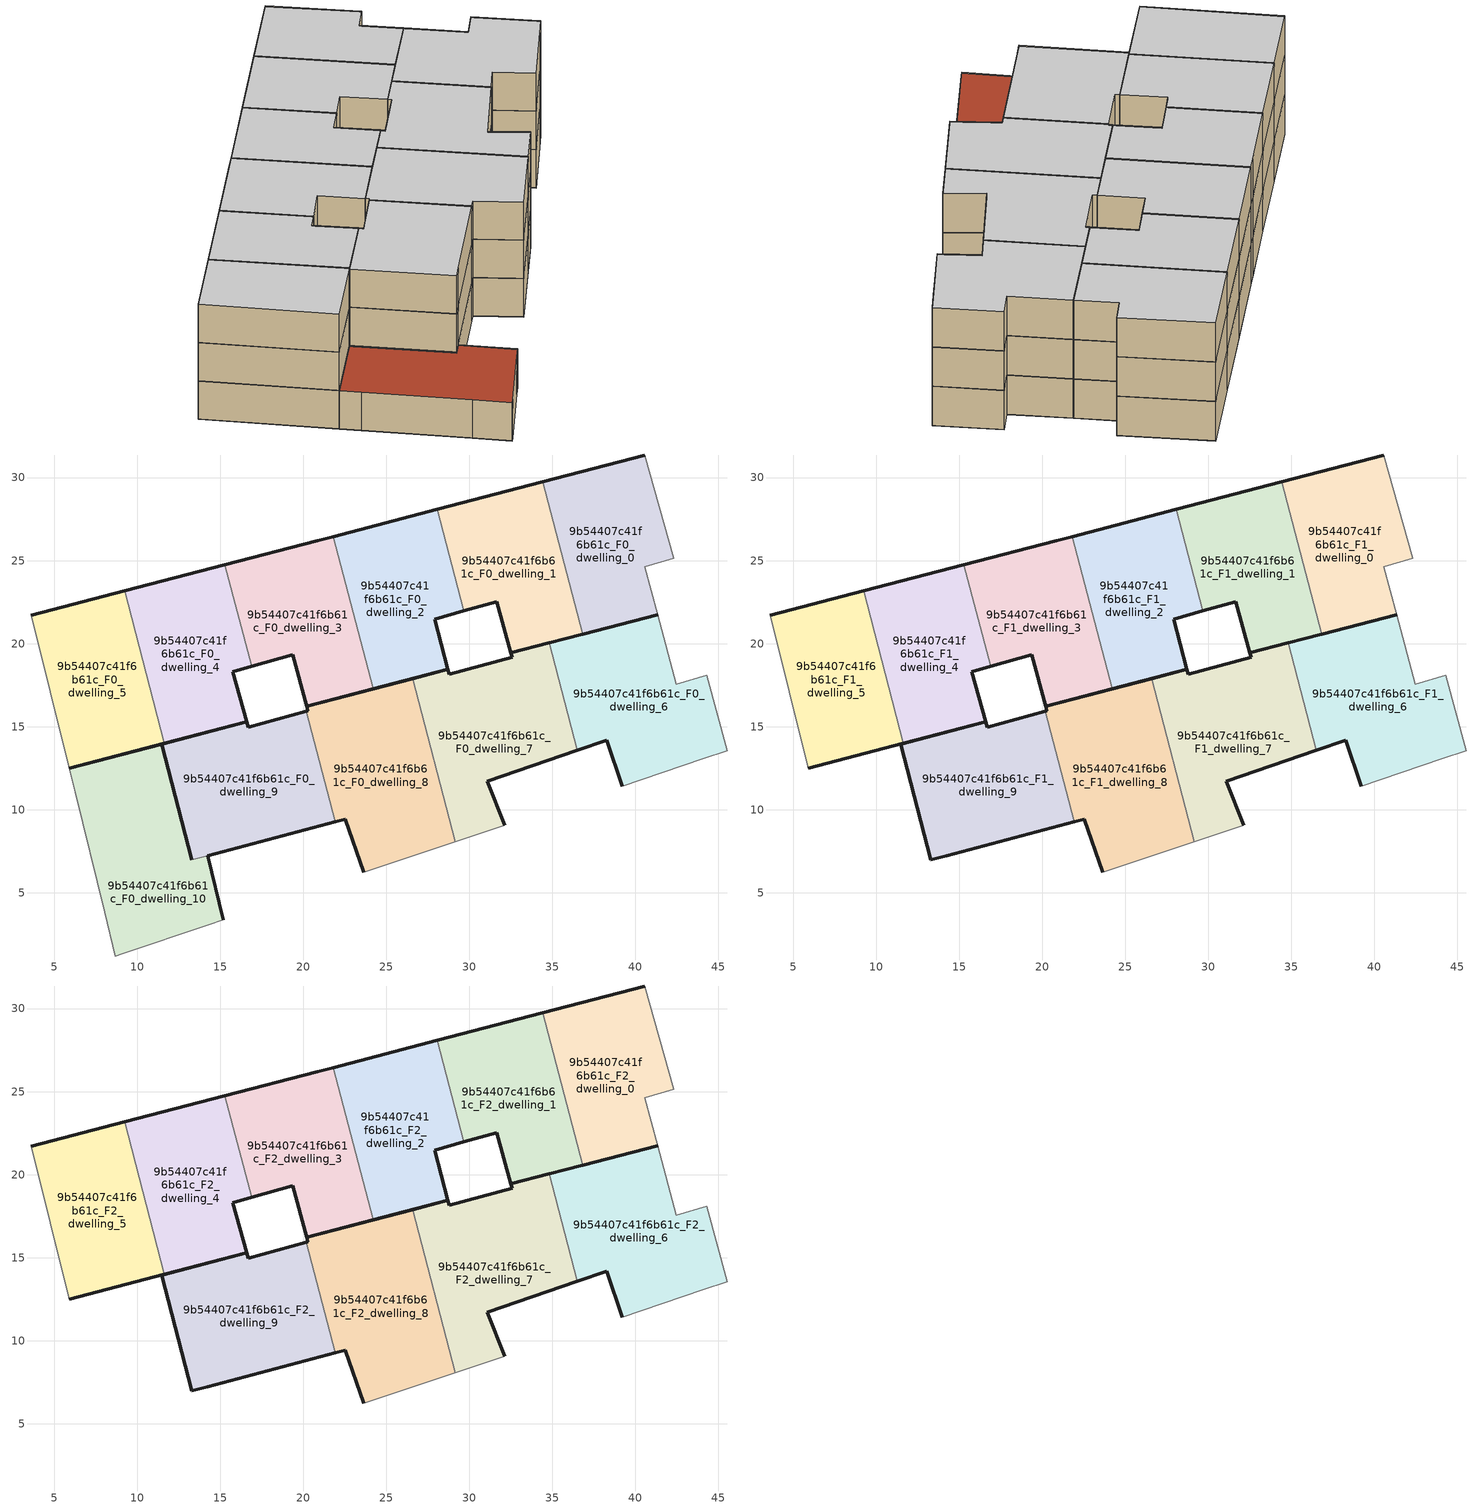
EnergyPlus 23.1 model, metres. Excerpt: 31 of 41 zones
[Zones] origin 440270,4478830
9b54407c41f6b61c_F0_dwelling_0
 floor ground (EU_floor_Construction): 41.35,21.75 40.58,24.62 42.32,25.13 40.58,31.36 34.42,29.75 36.82,20.57 z0
 wall outside (EU_wall_Construction): 34.42,29.75 40.58,31.36 / 41.35,21.75 36.82,20.57 z0:3
 wall adiabatic (EU_wall_Construction): 40.58,31.36 42.32,25.13 40.58,24.62 41.35,21.75 z0:3
 wall to 9b54407c41f6b61c_F0_dwelling_1 (EU_wall_Construction): 36.82,20.57 34.42,29.75 z0:3
9b54407c41f6b61c_F0_dwelling_1
 floor ground (EU_floor_Construction): 36.82,20.57 34.42,29.75 28.07,28.09 29.66,21.97 31.67,22.53 32.51,19.44 z0
 wall outside (EU_wall_Construction): 28.07,28.09 34.42,29.75 / 36.82,20.57 32.51,19.44 31.67,22.53 29.66,21.97 z0:3
 wall to 9b54407c41f6b61c_F0_dwelling_2 (EU_wall_Construction): 29.66,21.97 28.07,28.09 z0:3
9b54407c41f6b61c_F0_dwelling_10
 floor ground (EU_floor_Construction): 14.32,3.07 15.17,3.36 14.26,7.24 13.29,6.98 11.48,13.95 5.9,12.49 6.26,11.05 8.04,3.82 8.69,1.19 9.09,1.32 z0
 wall outside (EU_wall_Construction): 5.9,12.49 11.48,13.95 13.29,6.98 / 14.26,7.24 15.17,3.36 z0:3
 wall adiabatic (EU_wall_Construction): 15.17,3.36 14.32,3.07 9.09,1.32 8.69,1.19 8.04,3.82 6.26,11.05 5.9,12.49 z0:3
 wall to 9b54407c41f6b61c_F0_dwelling_9 (EU_wall_Construction): 13.29,6.98 14.26,7.24 z0:3
 roof outside (EU_roof_Construction): 11.48,13.95 13.29,6.98 14.26,7.24 15.17,3.36 14.32,3.07 9.09,1.32 8.69,1.19 8.04,3.82 6.26,11.05 5.9,12.49 z3
9b54407c41f6b61c_F0_dwelling_2
 floor ground (EU_floor_Construction): 28.71,18.45 27.92,21.48 29.66,21.97 28.07,28.09 21.8,26.45 24.2,17.27 z0
 wall outside (EU_wall_Construction): 21.8,26.45 28.07,28.09 / 29.66,21.97 27.92,21.48 28.71,18.45 24.2,17.27 z0:3
 wall to 9b54407c41f6b61c_F0_dwelling_3 (EU_wall_Construction): 24.2,17.27 21.8,26.45 z0:3
9b54407c41f6b61c_F0_dwelling_3
 floor ground (EU_floor_Construction): 24.2,17.27 21.8,26.45 20.84,26.2 15.28,24.75 16.88,18.63 19.35,19.32 20.21,16.23 z0
 wall outside (EU_wall_Construction): 15.28,24.75 20.84,26.2 21.8,26.45 / 24.2,17.27 20.21,16.23 19.35,19.32 16.88,18.63 z0:3
 wall to 9b54407c41f6b61c_F0_dwelling_4 (EU_wall_Construction): 16.88,18.63 15.28,24.75 z0:3
9b54407c41f6b61c_F0_dwelling_4
 floor ground (EU_floor_Construction): 16.59,15.28 15.75,18.32 16.88,18.63 15.28,24.75 9.24,23.17 11.64,13.99 z0
 wall outside (EU_wall_Construction): 9.24,23.17 15.28,24.75 / 16.88,18.63 15.75,18.32 16.59,15.28 11.64,13.99 z0:3
 wall to 9b54407c41f6b61c_F0_dwelling_5 (EU_wall_Construction): 11.64,13.99 9.24,23.17 z0:3
9b54407c41f6b61c_F0_dwelling_5
 floor ground (EU_floor_Construction): 11.64,13.99 9.24,23.17 3.62,21.71 5.9,12.49 z0
 wall outside (EU_wall_Construction): 11.64,13.99 5.9,12.49 / 3.62,21.71 9.24,23.17 z0:3
 wall adiabatic (EU_wall_Construction): 5.9,12.49 3.62,21.71 z0:3
9b54407c41f6b61c_F0_dwelling_6
 floor ground (EU_floor_Construction): 45.53,13.55 44.3,18.09 42.47,17.55 41.35,21.75 34.81,20.04 36.5,13.58 38.27,14.18 39.21,11.41 44.07,13.06 z0
 wall outside (EU_wall_Construction): 39.21,11.41 38.27,14.18 36.5,13.58 / 34.81,20.04 41.35,21.75 z0:3
 wall adiabatic (EU_wall_Construction): 41.35,21.75 42.47,17.55 44.3,18.09 45.53,13.55 44.07,13.06 39.21,11.41 z0:3
 wall to 9b54407c41f6b61c_F0_dwelling_7 (EU_wall_Construction): 36.5,13.58 34.81,20.04 z0:3
9b54407c41f6b61c_F0_dwelling_7
 floor ground (EU_floor_Construction): 32.15,9.06 31.08,11.71 36.5,13.58 34.81,20.04 32.51,19.44 32.58,19.17 28.79,18.14 28.71,18.45 26.58,17.89 29.15,8.06 z0
 wall outside (EU_wall_Construction): 26.58,17.89 28.71,18.45 28.79,18.14 32.58,19.17 32.51,19.44 34.81,20.04 / 36.5,13.58 31.08,11.71 32.15,9.06 z0:3
 wall to 9b54407c41f6b61c_F0_dwelling_8 (EU_wall_Construction): 29.15,8.06 26.58,17.89 z0:3
 wall adiabatic (EU_wall_Construction): 32.15,9.06 29.15,8.06 z0:3
9b54407c41f6b61c_F0_dwelling_8
 floor ground (EU_floor_Construction): 29.15,8.06 26.58,17.89 20.21,16.23 20.28,15.96 20.19,15.93 21.93,9.27 22.52,9.42 23.64,6.22 z0
 wall outside (EU_wall_Construction): 20.19,15.93 20.28,15.96 20.21,16.23 26.58,17.89 / 23.64,6.22 22.52,9.42 21.93,9.27 z0:3
 wall to 9b54407c41f6b61c_F0_dwelling_9 (EU_wall_Construction): 21.93,9.27 20.19,15.93 z0:3
 wall adiabatic (EU_wall_Construction): 29.15,8.06 23.64,6.22 z0:3
9b54407c41f6b61c_F0_dwelling_9
 floor ground (EU_floor_Construction): 21.93,9.27 20.19,15.93 16.68,14.97 16.59,15.28 11.48,13.95 13.29,6.99 13.29,6.98 14.26,7.24 z0
 wall outside (EU_wall_Construction): 21.93,9.27 14.26,7.24 / 13.29,6.98 13.29,6.99 11.48,13.95 16.59,15.28 16.68,14.97 20.19,15.93 z0:3
9b54407c41f6b61c_F1_dwelling_0
 floor to 9b54407c41f6b61c_F0_dwelling_0 (EU_floor_Construction): 41.35,21.75 40.58,24.62 42.32,25.13 40.58,31.36 34.42,29.75 36.82,20.57 z3
 wall outside (EU_wall_Construction): 34.42,29.75 40.58,31.36 / 41.35,21.75 36.82,20.57 z3:6
 wall adiabatic (EU_wall_Construction): 40.58,31.36 42.32,25.13 40.58,24.62 41.35,21.75 z3:6
 wall to 9b54407c41f6b61c_F1_dwelling_1 (EU_wall_Construction): 36.82,20.57 34.42,29.75 z3:6
9b54407c41f6b61c_F1_dwelling_1
 floor to 9b54407c41f6b61c_F0_dwelling_1 (EU_floor_Construction): 36.82,20.57 34.42,29.75 28.07,28.09 29.66,21.97 31.67,22.53 32.51,19.44 z3
 wall outside (EU_wall_Construction): 28.07,28.09 34.42,29.75 / 36.82,20.57 32.51,19.44 31.67,22.53 29.66,21.97 z3:6
 wall to 9b54407c41f6b61c_F1_dwelling_2 (EU_wall_Construction): 29.66,21.97 28.07,28.09 z3:6
9b54407c41f6b61c_F1_dwelling_2
 floor to 9b54407c41f6b61c_F0_dwelling_2 (EU_floor_Construction): 28.71,18.45 27.92,21.48 29.66,21.97 28.07,28.09 21.8,26.45 24.2,17.27 z3
 wall outside (EU_wall_Construction): 21.8,26.45 28.07,28.09 / 29.66,21.97 27.92,21.48 28.71,18.45 24.2,17.27 z3:6
 wall to 9b54407c41f6b61c_F1_dwelling_3 (EU_wall_Construction): 24.2,17.27 21.8,26.45 z3:6
9b54407c41f6b61c_F1_dwelling_3
 floor to 9b54407c41f6b61c_F0_dwelling_3 (EU_floor_Construction): 24.2,17.27 21.8,26.45 20.84,26.2 15.28,24.75 16.88,18.63 19.35,19.32 20.21,16.23 z3
 wall outside (EU_wall_Construction): 15.28,24.75 20.84,26.2 21.8,26.45 / 24.2,17.27 20.21,16.23 19.35,19.32 16.88,18.63 z3:6
 wall to 9b54407c41f6b61c_F1_dwelling_4 (EU_wall_Construction): 16.88,18.63 15.28,24.75 z3:6
9b54407c41f6b61c_F1_dwelling_4
 floor to 9b54407c41f6b61c_F0_dwelling_4 (EU_floor_Construction): 16.59,15.28 15.75,18.32 16.88,18.63 15.28,24.75 9.24,23.17 11.64,13.99 z3
 wall outside (EU_wall_Construction): 9.24,23.17 15.28,24.75 / 16.88,18.63 15.75,18.32 16.59,15.28 11.64,13.99 z3:6
 wall to 9b54407c41f6b61c_F1_dwelling_5 (EU_wall_Construction): 11.64,13.99 9.24,23.17 z3:6
9b54407c41f6b61c_F1_dwelling_5
 floor to 9b54407c41f6b61c_F0_dwelling_5 (EU_floor_Construction): 11.64,13.99 9.24,23.17 3.62,21.71 5.9,12.49 z3
 wall outside (EU_wall_Construction): 11.64,13.99 5.9,12.49 / 3.62,21.71 9.24,23.17 z3:6
 wall adiabatic (EU_wall_Construction): 5.9,12.49 3.62,21.71 z3:6
9b54407c41f6b61c_F1_dwelling_6
 floor to 9b54407c41f6b61c_F0_dwelling_6 (EU_floor_Construction): 45.53,13.55 44.3,18.09 42.47,17.55 41.35,21.75 34.81,20.04 36.5,13.58 38.27,14.18 39.21,11.41 44.07,13.06 z3
 wall outside (EU_wall_Construction): 39.21,11.41 38.27,14.18 36.5,13.58 / 34.81,20.04 41.35,21.75 z3:6
 wall adiabatic (EU_wall_Construction): 41.35,21.75 42.47,17.55 44.3,18.09 45.53,13.55 44.07,13.06 39.21,11.41 z3:6
 wall to 9b54407c41f6b61c_F1_dwelling_7 (EU_wall_Construction): 36.5,13.58 34.81,20.04 z3:6
9b54407c41f6b61c_F1_dwelling_7
 floor to 9b54407c41f6b61c_F0_dwelling_7 (EU_floor_Construction): 32.15,9.06 31.08,11.71 36.5,13.58 34.81,20.04 32.51,19.44 32.58,19.17 28.79,18.14 28.71,18.45 26.58,17.89 29.15,8.06 z3
 wall outside (EU_wall_Construction): 26.58,17.89 28.71,18.45 28.79,18.14 32.58,19.17 32.51,19.44 34.81,20.04 / 36.5,13.58 31.08,11.71 32.15,9.06 z3:6
 wall to 9b54407c41f6b61c_F1_dwelling_8 (EU_wall_Construction): 29.15,8.06 26.58,17.89 z3:6
 wall adiabatic (EU_wall_Construction): 32.15,9.06 29.15,8.06 z3:6
9b54407c41f6b61c_F1_dwelling_8
 floor to 9b54407c41f6b61c_F0_dwelling_8 (EU_floor_Construction): 29.15,8.06 26.58,17.89 20.21,16.23 20.28,15.96 20.19,15.93 21.93,9.27 22.52,9.42 23.64,6.22 z3
 wall outside (EU_wall_Construction): 20.19,15.93 20.28,15.96 20.21,16.23 26.58,17.89 / 23.64,6.22 22.52,9.42 21.93,9.27 z3:6
 wall to 9b54407c41f6b61c_F1_dwelling_9 (EU_wall_Construction): 21.93,9.27 20.19,15.93 z3:6
 wall adiabatic (EU_wall_Construction): 29.15,8.06 23.64,6.22 z3:6
9b54407c41f6b61c_F1_dwelling_9
 floor to 9b54407c41f6b61c_F0_dwelling_9 (EU_floor_Construction): 21.93,9.27 20.19,15.93 16.68,14.97 16.59,15.28 11.48,13.95 13.29,6.99 13.29,6.98 14.26,7.24 z3
 wall outside (EU_wall_Construction): 21.93,9.27 14.26,7.24 13.29,6.98 13.29,6.99 11.48,13.95 16.59,15.28 16.68,14.97 20.19,15.93 z3:6
9b54407c41f6b61c_F2_dwelling_0
 floor to 9b54407c41f6b61c_F1_dwelling_0 (EU_floor_Construction): 41.35,21.75 40.58,24.62 42.32,25.13 40.58,31.36 34.42,29.75 36.82,20.57 z6
 wall outside (EU_wall_Construction): 34.42,29.75 40.58,31.36 / 41.35,21.75 36.82,20.57 z6:9
 wall adiabatic (EU_wall_Construction): 40.58,31.36 42.32,25.13 40.58,24.62 41.35,21.75 z6:9
 wall to 9b54407c41f6b61c_F2_dwelling_1 (EU_wall_Construction): 36.82,20.57 34.42,29.75 z6:9
 ceiling to 9b54407c41f6b61c_F3_dwelling_0 (EU_floor_Construction): 40.58,31.36 42.32,25.13 40.58,24.62 41.35,21.75 36.82,20.57 34.42,29.75 z9
9b54407c41f6b61c_F2_dwelling_1
 floor to 9b54407c41f6b61c_F1_dwelling_1 (EU_floor_Construction): 36.82,20.57 34.42,29.75 28.07,28.09 29.66,21.97 31.67,22.53 32.51,19.44 z6
 wall outside (EU_wall_Construction): 28.07,28.09 34.42,29.75 / 36.82,20.57 32.51,19.44 31.67,22.53 29.66,21.97 z6:9
 wall to 9b54407c41f6b61c_F2_dwelling_2 (EU_wall_Construction): 29.66,21.97 28.07,28.09 z6:9
 ceiling to 9b54407c41f6b61c_F3_dwelling_1 (EU_floor_Construction): 34.42,29.75 36.82,20.57 32.51,19.44 31.67,22.53 29.66,21.97 28.07,28.09 z9
9b54407c41f6b61c_F2_dwelling_2
 floor to 9b54407c41f6b61c_F1_dwelling_2 (EU_floor_Construction): 28.71,18.45 27.92,21.48 29.66,21.97 28.07,28.09 21.8,26.45 24.2,17.27 z6
 wall outside (EU_wall_Construction): 21.8,26.45 28.07,28.09 / 29.66,21.97 27.92,21.48 28.71,18.45 24.2,17.27 z6:9
 wall to 9b54407c41f6b61c_F2_dwelling_3 (EU_wall_Construction): 24.2,17.27 21.8,26.45 z6:9
 ceiling to 9b54407c41f6b61c_F3_dwelling_2 (EU_floor_Construction): 28.07,28.09 29.66,21.97 27.92,21.48 28.71,18.45 24.2,17.27 21.8,26.45 z9
9b54407c41f6b61c_F2_dwelling_3
 floor to 9b54407c41f6b61c_F1_dwelling_3 (EU_floor_Construction): 24.2,17.27 21.8,26.45 20.84,26.2 15.28,24.75 16.88,18.63 19.35,19.32 20.21,16.23 z6
 wall outside (EU_wall_Construction): 15.28,24.75 20.84,26.2 21.8,26.45 / 24.2,17.27 20.21,16.23 19.35,19.32 16.88,18.63 z6:9
 wall to 9b54407c41f6b61c_F2_dwelling_4 (EU_wall_Construction): 16.88,18.63 15.28,24.75 z6:9
 ceiling to 9b54407c41f6b61c_F3_dwelling_3 (EU_floor_Construction): 21.8,26.45 24.2,17.27 20.21,16.23 19.35,19.32 16.88,18.63 15.28,24.75 20.84,26.2 z9
9b54407c41f6b61c_F2_dwelling_4
 floor to 9b54407c41f6b61c_F1_dwelling_4 (EU_floor_Construction): 16.59,15.28 15.75,18.32 16.88,18.63 15.28,24.75 9.24,23.17 11.64,13.99 z6
 wall outside (EU_wall_Construction): 9.24,23.17 15.28,24.75 / 16.88,18.63 15.75,18.32 16.59,15.28 11.64,13.99 z6:9
 wall to 9b54407c41f6b61c_F2_dwelling_5 (EU_wall_Construction): 11.64,13.99 9.24,23.17 z6:9
 ceiling to 9b54407c41f6b61c_F3_dwelling_4 (EU_floor_Construction): 15.28,24.75 16.88,18.63 15.75,18.32 16.59,15.28 11.64,13.99 9.24,23.17 z9
9b54407c41f6b61c_F2_dwelling_5
 floor to 9b54407c41f6b61c_F1_dwelling_5 (EU_floor_Construction): 11.64,13.99 9.24,23.17 3.62,21.71 5.9,12.49 z6
 wall outside (EU_wall_Construction): 11.64,13.99 5.9,12.49 / 3.62,21.71 9.24,23.17 z6:9
 wall adiabatic (EU_wall_Construction): 5.9,12.49 3.62,21.71 z6:9
 ceiling to 9b54407c41f6b61c_F3_dwelling_5 (EU_floor_Construction): 9.24,23.17 11.64,13.99 5.9,12.49 3.62,21.71 z9
9b54407c41f6b61c_F2_dwelling_6
 floor to 9b54407c41f6b61c_F1_dwelling_6 (EU_floor_Construction): 45.53,13.55 44.3,18.09 42.47,17.55 41.35,21.75 34.81,20.04 36.5,13.58 38.27,14.18 39.21,11.41 44.07,13.06 z6
 wall outside (EU_wall_Construction): 39.21,11.41 38.27,14.18 36.5,13.58 / 34.81,20.04 41.35,21.75 z6:9
 wall adiabatic (EU_wall_Construction): 41.35,21.75 42.47,17.55 44.3,18.09 45.53,13.55 44.07,13.06 39.21,11.41 z6:9
 wall to 9b54407c41f6b61c_F2_dwelling_7 (EU_wall_Construction): 36.5,13.58 34.81,20.04 z6:9
 ceiling to 9b54407c41f6b61c_F3_dwelling_6 (EU_floor_Construction): 44.3,18.09 45.53,13.55 44.07,13.06 39.21,11.41 38.27,14.18 36.5,13.58 34.81,20.04 41.35,21.75 42.47,17.55 z9
9b54407c41f6b61c_F2_dwelling_7
 floor to 9b54407c41f6b61c_F1_dwelling_7 (EU_floor_Construction): 32.15,9.06 31.08,11.71 36.5,13.58 34.81,20.04 32.51,19.44 32.58,19.17 28.79,18.14 28.71,18.45 26.58,17.89 29.15,8.06 z6
 wall outside (EU_wall_Construction): 26.58,17.89 28.71,18.45 28.79,18.14 32.58,19.17 32.51,19.44 34.81,20.04 / 36.5,13.58 31.08,11.71 32.15,9.06 z6:9
 wall to 9b54407c41f6b61c_F2_dwelling_8 (EU_wall_Construction): 29.15,8.06 26.58,17.89 z6:9
 wall adiabatic (EU_wall_Construction): 32.15,9.06 29.15,8.06 z6:9
 ceiling to 9b54407c41f6b61c_F3_dwelling_7 (EU_floor_Construction): 34.81,20.04 36.5,13.58 31.08,11.71 32.15,9.06 29.15,8.06 26.58,17.89 28.71,18.45 28.79,18.14 32.58,19.17 32.51,19.44 z9
9b54407c41f6b61c_F2_dwelling_8
 floor to 9b54407c41f6b61c_F1_dwelling_8 (EU_floor_Construction): 29.15,8.06 26.58,17.89 20.21,16.23 20.28,15.96 20.19,15.93 21.93,9.27 22.52,9.42 23.64,6.22 z6
 wall outside (EU_wall_Construction): 20.19,15.93 20.28,15.96 20.21,16.23 26.58,17.89 / 23.64,6.22 22.52,9.42 21.93,9.27 z6:9
 wall to 9b54407c41f6b61c_F2_dwelling_9 (EU_wall_Construction): 21.93,9.27 20.19,15.93 z6:9
 wall adiabatic (EU_wall_Construction): 29.15,8.06 23.64,6.22 z6:9
 ceiling to 9b54407c41f6b61c_F3_dwelling_8 (EU_floor_Construction): 26.58,17.89 29.15,8.06 23.64,6.22 22.52,9.42 21.93,9.27 20.19,15.93 20.28,15.96 20.21,16.23 z9
9b54407c41f6b61c_F2_dwelling_9
 floor to 9b54407c41f6b61c_F1_dwelling_9 (EU_floor_Construction): 21.93,9.27 20.19,15.93 16.68,14.97 16.59,15.28 11.48,13.95 13.29,6.99 13.29,6.98 14.26,7.24 z6
 wall outside (EU_wall_Construction): 21.93,9.27 14.26,7.24 13.29,6.98 13.29,6.99 11.48,13.95 16.59,15.28 16.68,14.97 20.19,15.93 z6:9
 ceiling to 9b54407c41f6b61c_F3_dwelling_9 (EU_floor_Construction): 20.19,15.93 21.93,9.27 14.26,7.24 13.29,6.98 13.29,6.99 11.48,13.95 16.59,15.28 16.68,14.97 z9
[Building]
EU S2 Campaign: North Axis=0; Terrain=City; Solar Distribution=FullExterior
[Site:Location]
Madrid: Latitude=40.5; Longitude=-3.5; Time Zone=1; Elevation=609
[SizingPeriod:WeatherFileDays]
AnnualSizingPeriod: Begin Month=1; Begin Day of Month=1; End Month=12; End Day of Month=31; Day of Week for Start Day=Monday; Use Weather File Daylight Saving Period=No; Use Weather File Rain and Snow Indicators=No
[MATERIAL]
EU_InternalMass_Material: Roughness=MediumRough; Thickness=0.1; Conductivity=1; Density=1800; Specific Heat=900; Thermal Absorptance=0.9; Solar Absorptance=0.7; Visible Absorptance=0.7
[MATERIAL:NOMASS] Roughness=MediumRough; Thermal Absorptance=0.9; Solar Absorptance=0.7; Visible Absorptance=0.7
Name | Thermal Resistance
EU_wall_NoMass | 0.609216
EU_roof_NoMass | 0.513268
EU_floor_NoMass | 0.568163
[CONSTRUCTION]
EU_wall_Construction: EU_wall_NoMass
EU_roof_Construction: EU_roof_NoMass
EU_floor_Construction: EU_floor_NoMass
EU_InternalMass_Construction: EU_InternalMass_Material
[ZONE] Type=1; Multiplier=1; Ceiling Height=autocalculate; Floor Area=autocalculate; Part of Total Floor Area=Yes
Name | Volume
9b54407c41f6b61c_F0_dwelling_0; 9b54407c41f6b61c_F1_dwelling_0; 9b54407c41f6b61c_F2_dwelling_0 | 167.105
9b54407c41f6b61c_F0_dwelling_1; 9b54407c41f6b61c_F1_dwelling_1; 9b54407c41f6b61c_F2_dwelling_1 | 167.094
9b54407c41f6b61c_F0_dwelling_10 | 211.949
9b54407c41f6b61c_F0_dwelling_2; 9b54407c41f6b61c_F1_dwelling_2; 9b54407c41f6b61c_F2_dwelling_2 | 167.113
9b54407c41f6b61c_F0_dwelling_3; 9b54407c41f6b61c_F1_dwelling_3; 9b54407c41f6b61c_F2_dwelling_3; 9b54407c41f6b61c_F0_dwelling_4; 9b54407c41f6b61c_F1_dwelling_4; 9b54407c41f6b61c_F2_dwelling_4 | 167.106
9b54407c41f6b61c_F0_dwelling_5; 9b54407c41f6b61c_F1_dwelling_5; 9b54407c41f6b61c_F2_dwelling_5 | 167.11
9b54407c41f6b61c_F0_dwelling_6; 9b54407c41f6b61c_F1_dwelling_6; 9b54407c41f6b61c_F2_dwelling_6; 9b54407c41f6b61c_F0_dwelling_8; 9b54407c41f6b61c_F1_dwelling_8; 9b54407c41f6b61c_F2_dwelling_8 | 200.526
9b54407c41f6b61c_F0_dwelling_7; 9b54407c41f6b61c_F1_dwelling_7; 9b54407c41f6b61c_F2_dwelling_7 | 200.503
9b54407c41f6b61c_F0_dwelling_9; 9b54407c41f6b61c_F1_dwelling_9; 9b54407c41f6b61c_F2_dwelling_9 | 189.098
[INTERNALMASS] Construction=EU_InternalMass_Construction
Name | Zone or ZoneList | Surface Area
9b54407c41f6b61c_F0_dwelling_0_EU_InternalMass | 9b54407c41f6b61c_F0_dwelling_0 | 55.7017
9b54407c41f6b61c_F0_dwelling_1_EU_InternalMass | 9b54407c41f6b61c_F0_dwelling_1 | 55.698
9b54407c41f6b61c_F0_dwelling_2_EU_InternalMass | 9b54407c41f6b61c_F0_dwelling_2 | 55.7043
9b54407c41f6b61c_F0_dwelling_3_EU_InternalMass | 9b54407c41f6b61c_F0_dwelling_3 | 55.7018
9b54407c41f6b61c_F0_dwelling_4_EU_InternalMass | 9b54407c41f6b61c_F0_dwelling_4 | 55.7021
9b54407c41f6b61c_F0_dwelling_5_EU_InternalMass | 9b54407c41f6b61c_F0_dwelling_5 | 55.7036
9b54407c41f6b61c_F0_dwelling_6_EU_InternalMass | 9b54407c41f6b61c_F0_dwelling_6 | 66.8421
9b54407c41f6b61c_F0_dwelling_7_EU_InternalMass | 9b54407c41f6b61c_F0_dwelling_7 | 66.8344
9b54407c41f6b61c_F0_dwelling_8_EU_InternalMass | 9b54407c41f6b61c_F0_dwelling_8 | 66.8422
9b54407c41f6b61c_F0_dwelling_9_EU_InternalMass | 9b54407c41f6b61c_F0_dwelling_9 | 63.0363
9b54407c41f6b61c_F0_dwelling_10_EU_InternalMass | 9b54407c41f6b61c_F0_dwelling_10 | 70.6497
9b54407c41f6b61c_F1_dwelling_0_EU_InternalMass | 9b54407c41f6b61c_F1_dwelling_0 | 66.8436
9b54407c41f6b61c_F1_dwelling_1_EU_InternalMass | 9b54407c41f6b61c_F1_dwelling_1 | 63.2777
9b54407c41f6b61c_F1_dwelling_2_EU_InternalMass | 9b54407c41f6b61c_F1_dwelling_2 | 72.4287
9b54407c41f6b61c_F1_dwelling_3_EU_InternalMass | 9b54407c41f6b61c_F1_dwelling_3 | 64.8158
9b54407c41f6b61c_F1_dwelling_4_EU_InternalMass | 9b54407c41f6b61c_F1_dwelling_4 | 66.8437
9b54407c41f6b61c_F1_dwelling_5_EU_InternalMass | 9b54407c41f6b61c_F1_dwelling_5 | 66.8421
9b54407c41f6b61c_F1_dwelling_6_EU_InternalMass | 9b54407c41f6b61c_F1_dwelling_6 | 66.8344
9b54407c41f6b61c_F1_dwelling_7_EU_InternalMass | 9b54407c41f6b61c_F1_dwelling_7 | 66.8422
9b54407c41f6b61c_F1_dwelling_8_EU_InternalMass | 9b54407c41f6b61c_F1_dwelling_8 | 63.0363
9b54407c41f6b61c_F1_dwelling_9_EU_InternalMass | 9b54407c41f6b61c_F1_dwelling_9 | 70.6497
9b54407c41f6b61c_F2_dwelling_0_EU_InternalMass | 9b54407c41f6b61c_F2_dwelling_0 | 66.8436
9b54407c41f6b61c_F2_dwelling_1_EU_InternalMass | 9b54407c41f6b61c_F2_dwelling_1 | 63.2777
9b54407c41f6b61c_F2_dwelling_2_EU_InternalMass | 9b54407c41f6b61c_F2_dwelling_2 | 72.4287
9b54407c41f6b61c_F2_dwelling_3_EU_InternalMass | 9b54407c41f6b61c_F2_dwelling_3 | 64.8158
9b54407c41f6b61c_F2_dwelling_4_EU_InternalMass | 9b54407c41f6b61c_F2_dwelling_4 | 66.8437
9b54407c41f6b61c_F2_dwelling_5_EU_InternalMass | 9b54407c41f6b61c_F2_dwelling_5 | 66.8421
9b54407c41f6b61c_F2_dwelling_6_EU_InternalMass | 9b54407c41f6b61c_F2_dwelling_6 | 66.8344
9b54407c41f6b61c_F2_dwelling_7_EU_InternalMass | 9b54407c41f6b61c_F2_dwelling_7 | 66.8422
9b54407c41f6b61c_F2_dwelling_8_EU_InternalMass | 9b54407c41f6b61c_F2_dwelling_8 | 63.0363
9b54407c41f6b61c_F2_dwelling_9_EU_InternalMass | 9b54407c41f6b61c_F2_dwelling_9 | 70.6497
[OTHEREQUIPMENT] Fuel Type=Electricity; Design Level Calculation Method=Watts/Area; Power per Zone Floor Area=1; Fraction Latent=0; Fraction Radiant=0; Fraction Lost=0; Carbon Dioxide Generation Rate=0; EndUse Subcategory=EU_Step8_InternalGains
Name | Zone or ZoneList or Space or SpaceList | Schedule
EU_Step8_InternalGain_9b54407c41f6b61c_F0_dwelling_0_f000 | 9b54407c41f6b61c_F0_dwelling_0 | EU_Step8_GainSchedule_9b54407c41f6b61c_F0_dwelling_0_f000
EU_Step8_InternalGain_9b54407c41f6b61c_F0_dwelling_1_f000 | 9b54407c41f6b61c_F0_dwelling_1 | EU_Step8_GainSchedule_9b54407c41f6b61c_F0_dwelling_1_f000
EU_Step8_InternalGain_9b54407c41f6b61c_F0_dwelling_2_f000 | 9b54407c41f6b61c_F0_dwelling_2 | EU_Step8_GainSchedule_9b54407c41f6b61c_F0_dwelling_2_f000
EU_Step8_InternalGain_9b54407c41f6b61c_F0_dwelling_3_f000 | 9b54407c41f6b61c_F0_dwelling_3 | EU_Step8_GainSchedule_9b54407c41f6b61c_F0_dwelling_3_f000
EU_Step8_InternalGain_9b54407c41f6b61c_F0_dwelling_4_f000 | 9b54407c41f6b61c_F0_dwelling_4 | EU_Step8_GainSchedule_9b54407c41f6b61c_F0_dwelling_4_f000
EU_Step8_InternalGain_9b54407c41f6b61c_F0_dwelling_5_f000 | 9b54407c41f6b61c_F0_dwelling_5 | EU_Step8_GainSchedule_9b54407c41f6b61c_F0_dwelling_5_f000
EU_Step8_InternalGain_9b54407c41f6b61c_F0_dwelling_6_f000 | 9b54407c41f6b61c_F0_dwelling_6 | EU_Step8_GainSchedule_9b54407c41f6b61c_F0_dwelling_6_f000
EU_Step8_InternalGain_9b54407c41f6b61c_F0_dwelling_7_f000 | 9b54407c41f6b61c_F0_dwelling_7 | EU_Step8_GainSchedule_9b54407c41f6b61c_F0_dwelling_7_f000
EU_Step8_InternalGain_9b54407c41f6b61c_F0_dwelling_8_f000 | 9b54407c41f6b61c_F0_dwelling_8 | EU_Step8_GainSchedule_9b54407c41f6b61c_F0_dwelling_8_f000
EU_Step8_InternalGain_9b54407c41f6b61c_F0_dwelling_9_f000 | 9b54407c41f6b61c_F0_dwelling_9 | EU_Step8_GainSchedule_9b54407c41f6b61c_F0_dwelling_9_f000
EU_Step8_InternalGain_9b54407c41f6b61c_F0_dwelling_10_f000 | 9b54407c41f6b61c_F0_dwelling_10 | EU_Step8_GainSchedule_9b54407c41f6b61c_F0_dwelling_10_f000
EU_Step8_InternalGain_9b54407c41f6b61c_F1_dwelling_0_f000 | 9b54407c41f6b61c_F1_dwelling_0 | EU_Step8_GainSchedule_9b54407c41f6b61c_F1_dwelling_0_f000
EU_Step8_InternalGain_9b54407c41f6b61c_F1_dwelling_1_f000 | 9b54407c41f6b61c_F1_dwelling_1 | EU_Step8_GainSchedule_9b54407c41f6b61c_F1_dwelling_1_f000
EU_Step8_InternalGain_9b54407c41f6b61c_F1_dwelling_2_f000 | 9b54407c41f6b61c_F1_dwelling_2 | EU_Step8_GainSchedule_9b54407c41f6b61c_F1_dwelling_2_f000
EU_Step8_InternalGain_9b54407c41f6b61c_F1_dwelling_3_f000 | 9b54407c41f6b61c_F1_dwelling_3 | EU_Step8_GainSchedule_9b54407c41f6b61c_F1_dwelling_3_f000
EU_Step8_InternalGain_9b54407c41f6b61c_F1_dwelling_4_f000 | 9b54407c41f6b61c_F1_dwelling_4 | EU_Step8_GainSchedule_9b54407c41f6b61c_F1_dwelling_4_f000
EU_Step8_InternalGain_9b54407c41f6b61c_F1_dwelling_5_f000 | 9b54407c41f6b61c_F1_dwelling_5 | EU_Step8_GainSchedule_9b54407c41f6b61c_F1_dwelling_5_f000
EU_Step8_InternalGain_9b54407c41f6b61c_F1_dwelling_6_f000 | 9b54407c41f6b61c_F1_dwelling_6 | EU_Step8_GainSchedule_9b54407c41f6b61c_F1_dwelling_6_f000
EU_Step8_InternalGain_9b54407c41f6b61c_F1_dwelling_7_f000 | 9b54407c41f6b61c_F1_dwelling_7 | EU_Step8_GainSchedule_9b54407c41f6b61c_F1_dwelling_7_f000
EU_Step8_InternalGain_9b54407c41f6b61c_F1_dwelling_8_f000 | 9b54407c41f6b61c_F1_dwelling_8 | EU_Step8_GainSchedule_9b54407c41f6b61c_F1_dwelling_8_f000
EU_Step8_InternalGain_9b54407c41f6b61c_F1_dwelling_9_f000 | 9b54407c41f6b61c_F1_dwelling_9 | EU_Step8_GainSchedule_9b54407c41f6b61c_F1_dwelling_9_f000
EU_Step8_InternalGain_9b54407c41f6b61c_F2_dwelling_0_f000 | 9b54407c41f6b61c_F2_dwelling_0 | EU_Step8_GainSchedule_9b54407c41f6b61c_F2_dwelling_0_f000
EU_Step8_InternalGain_9b54407c41f6b61c_F2_dwelling_1_f000 | 9b54407c41f6b61c_F2_dwelling_1 | EU_Step8_GainSchedule_9b54407c41f6b61c_F2_dwelling_1_f000
EU_Step8_InternalGain_9b54407c41f6b61c_F2_dwelling_2_f000 | 9b54407c41f6b61c_F2_dwelling_2 | EU_Step8_GainSchedule_9b54407c41f6b61c_F2_dwelling_2_f000
EU_Step8_InternalGain_9b54407c41f6b61c_F2_dwelling_3_f000 | 9b54407c41f6b61c_F2_dwelling_3 | EU_Step8_GainSchedule_9b54407c41f6b61c_F2_dwelling_3_f000
EU_Step8_InternalGain_9b54407c41f6b61c_F2_dwelling_4_f000 | 9b54407c41f6b61c_F2_dwelling_4 | EU_Step8_GainSchedule_9b54407c41f6b61c_F2_dwelling_4_f000
EU_Step8_InternalGain_9b54407c41f6b61c_F2_dwelling_5_f000 | 9b54407c41f6b61c_F2_dwelling_5 | EU_Step8_GainSchedule_9b54407c41f6b61c_F2_dwelling_5_f000
EU_Step8_InternalGain_9b54407c41f6b61c_F2_dwelling_6_f000 | 9b54407c41f6b61c_F2_dwelling_6 | EU_Step8_GainSchedule_9b54407c41f6b61c_F2_dwelling_6_f000
EU_Step8_InternalGain_9b54407c41f6b61c_F2_dwelling_7_f000 | 9b54407c41f6b61c_F2_dwelling_7 | EU_Step8_GainSchedule_9b54407c41f6b61c_F2_dwelling_7_f000
EU_Step8_InternalGain_9b54407c41f6b61c_F2_dwelling_8_f000 | 9b54407c41f6b61c_F2_dwelling_8 | EU_Step8_GainSchedule_9b54407c41f6b61c_F2_dwelling_8_f000
EU_Step8_InternalGain_9b54407c41f6b61c_F2_dwelling_9_f000 | 9b54407c41f6b61c_F2_dwelling_9 | EU_Step8_GainSchedule_9b54407c41f6b61c_F2_dwelling_9_f000
[ZONEVENTILATION:DESIGNFLOWRATE] Schedule=EU_AlwaysOn; Design Flow Rate Calculation Method=AirChanges/Hour; Air Changes per Hour=0.752966; Ventilation Type=Natural; Fan Pressure Rise=0; Fan Total Efficiency=1; Constant Term Coefficient=1; Temperature Term Coefficient=0; Velocity Term Coefficient=0; Velocity Squared Term Coefficient=0; Minimum Indoor Temperature=-100; Maximum Indoor Temperature=100; Delta Temperature=-100; Minimum Outdoor Temperature=-100; Maximum Outdoor Temperature=100; Maximum Wind Speed=40
Name | Zone or ZoneList or Space or SpaceList
EU_ConstantAir_9b54407c41f6b61c_F0_dwelling_0 | 9b54407c41f6b61c_F0_dwelling_0
EU_ConstantAir_9b54407c41f6b61c_F0_dwelling_1 | 9b54407c41f6b61c_F0_dwelling_1
EU_ConstantAir_9b54407c41f6b61c_F0_dwelling_2 | 9b54407c41f6b61c_F0_dwelling_2
EU_ConstantAir_9b54407c41f6b61c_F0_dwelling_3 | 9b54407c41f6b61c_F0_dwelling_3
EU_ConstantAir_9b54407c41f6b61c_F0_dwelling_4 | 9b54407c41f6b61c_F0_dwelling_4
EU_ConstantAir_9b54407c41f6b61c_F0_dwelling_5 | 9b54407c41f6b61c_F0_dwelling_5
EU_ConstantAir_9b54407c41f6b61c_F0_dwelling_6 | 9b54407c41f6b61c_F0_dwelling_6
EU_ConstantAir_9b54407c41f6b61c_F0_dwelling_7 | 9b54407c41f6b61c_F0_dwelling_7
EU_ConstantAir_9b54407c41f6b61c_F0_dwelling_8 | 9b54407c41f6b61c_F0_dwelling_8
EU_ConstantAir_9b54407c41f6b61c_F0_dwelling_9 | 9b54407c41f6b61c_F0_dwelling_9
EU_ConstantAir_9b54407c41f6b61c_F0_dwelling_10 | 9b54407c41f6b61c_F0_dwelling_10
EU_ConstantAir_9b54407c41f6b61c_F1_dwelling_0 | 9b54407c41f6b61c_F1_dwelling_0
EU_ConstantAir_9b54407c41f6b61c_F1_dwelling_1 | 9b54407c41f6b61c_F1_dwelling_1
EU_ConstantAir_9b54407c41f6b61c_F1_dwelling_2 | 9b54407c41f6b61c_F1_dwelling_2
EU_ConstantAir_9b54407c41f6b61c_F1_dwelling_3 | 9b54407c41f6b61c_F1_dwelling_3
EU_ConstantAir_9b54407c41f6b61c_F1_dwelling_4 | 9b54407c41f6b61c_F1_dwelling_4
EU_ConstantAir_9b54407c41f6b61c_F1_dwelling_5 | 9b54407c41f6b61c_F1_dwelling_5
EU_ConstantAir_9b54407c41f6b61c_F1_dwelling_6 | 9b54407c41f6b61c_F1_dwelling_6
EU_ConstantAir_9b54407c41f6b61c_F1_dwelling_7 | 9b54407c41f6b61c_F1_dwelling_7
EU_ConstantAir_9b54407c41f6b61c_F1_dwelling_8 | 9b54407c41f6b61c_F1_dwelling_8
EU_ConstantAir_9b54407c41f6b61c_F1_dwelling_9 | 9b54407c41f6b61c_F1_dwelling_9
EU_ConstantAir_9b54407c41f6b61c_F2_dwelling_0 | 9b54407c41f6b61c_F2_dwelling_0
EU_ConstantAir_9b54407c41f6b61c_F2_dwelling_1 | 9b54407c41f6b61c_F2_dwelling_1
EU_ConstantAir_9b54407c41f6b61c_F2_dwelling_2 | 9b54407c41f6b61c_F2_dwelling_2
EU_ConstantAir_9b54407c41f6b61c_F2_dwelling_3 | 9b54407c41f6b61c_F2_dwelling_3
EU_ConstantAir_9b54407c41f6b61c_F2_dwelling_4 | 9b54407c41f6b61c_F2_dwelling_4
EU_ConstantAir_9b54407c41f6b61c_F2_dwelling_5 | 9b54407c41f6b61c_F2_dwelling_5
EU_ConstantAir_9b54407c41f6b61c_F2_dwelling_6 | 9b54407c41f6b61c_F2_dwelling_6
EU_ConstantAir_9b54407c41f6b61c_F2_dwelling_7 | 9b54407c41f6b61c_F2_dwelling_7
EU_ConstantAir_9b54407c41f6b61c_F2_dwelling_8 | 9b54407c41f6b61c_F2_dwelling_8
EU_ConstantAir_9b54407c41f6b61c_F2_dwelling_9 | 9b54407c41f6b61c_F2_dwelling_9
[HVACTEMPLATE:THERMOSTAT] Constant Heating Setpoint=20; Constant Cooling Setpoint=50
EU_HeatOnly_9b54407c41f6b61c_F0_dwelling_0; EU_HeatOnly_9b54407c41f6b61c_F0_dwelling_1; EU_HeatOnly_9b54407c41f6b61c_F0_dwelling_2; EU_HeatOnly_9b54407c41f6b61c_F0_dwelling_3; EU_HeatOnly_9b54407c41f6b61c_F0_dwelling_4; EU_HeatOnly_9b54407c41f6b61c_F0_dwelling_5; EU_HeatOnly_9b54407c41f6b61c_F0_dwelling_6; EU_HeatOnly_9b54407c41f6b61c_F0_dwelling_7; EU_HeatOnly_9b54407c41f6b61c_F0_dwelling_8; EU_HeatOnly_9b54407c41f6b61c_F0_dwelling_9; EU_HeatOnly_9b54407c41f6b61c_F0_dwelling_10; EU_HeatOnly_9b54407c41f6b61c_F1_dwelling_0; EU_HeatOnly_9b54407c41f6b61c_F1_dwelling_1; EU_HeatOnly_9b54407c41f6b61c_F1_dwelling_2; EU_HeatOnly_9b54407c41f6b61c_F1_dwelling_3; EU_HeatOnly_9b54407c41f6b61c_F1_dwelling_4; EU_HeatOnly_9b54407c41f6b61c_F1_dwelling_5; EU_HeatOnly_9b54407c41f6b61c_F1_dwelling_6; EU_HeatOnly_9b54407c41f6b61c_F1_dwelling_7; EU_HeatOnly_9b54407c41f6b61c_F1_dwelling_8; EU_HeatOnly_9b54407c41f6b61c_F1_dwelling_9; EU_HeatOnly_9b54407c41f6b61c_F2_dwelling_0; EU_HeatOnly_9b54407c41f6b61c_F2_dwelling_1; EU_HeatOnly_9b54407c41f6b61c_F2_dwelling_2; EU_HeatOnly_9b54407c41f6b61c_F2_dwelling_3; EU_HeatOnly_9b54407c41f6b61c_F2_dwelling_4; EU_HeatOnly_9b54407c41f6b61c_F2_dwelling_5; EU_HeatOnly_9b54407c41f6b61c_F2_dwelling_6; EU_HeatOnly_9b54407c41f6b61c_F2_dwelling_7; EU_HeatOnly_9b54407c41f6b61c_F2_dwelling_8; EU_HeatOnly_9b54407c41f6b61c_F2_dwelling_9; EU_HeatOnly_9b54407c41f6b61c_F3_dwelling_0; EU_HeatOnly_9b54407c41f6b61c_F3_dwelling_1; EU_HeatOnly_9b54407c41f6b61c_F3_dwelling_2; EU_HeatOnly_9b54407c41f6b61c_F3_dwelling_3; EU_HeatOnly_9b54407c41f6b61c_F3_dwelling_4; EU_HeatOnly_9b54407c41f6b61c_F3_dwelling_5; EU_HeatOnly_9b54407c41f6b61c_F3_dwelling_6; EU_HeatOnly_9b54407c41f6b61c_F3_dwelling_7; EU_HeatOnly_9b54407c41f6b61c_F3_dwelling_8; EU_HeatOnly_9b54407c41f6b61c_F3_dwelling_9
[HVACTEMPLATE:ZONE:IDEALLOADSAIRSYSTEM] System Availability Schedule=EU_AlwaysOn; Maximum Heating Supply Air Temperature=50; Minimum Cooling Supply Air Temperature=13; Maximum Heating Supply Air Humidity Ratio=0.0156; Minimum Cooling Supply Air Humidity Ratio=0.0077; Heating Limit=NoLimit; Cooling Limit=NoLimit; Heating Availability Schedule=EU_AlwaysOn; Cooling Availability Schedule=EU_CoolingOff; Dehumidification Control Type=ConstantSensibleHeatRatio; Cooling Sensible Heat Ratio=0.7; Dehumidification Setpoint=60; Humidification Control Type=None; Humidification Setpoint=30; Outdoor Air Method=None; Outdoor Air Flow Rate per Person=0.00944; Outdoor Air Flow Rate per Zone Floor Area=0; Outdoor Air Flow Rate per Zone=0; Demand Controlled Ventilation Type=None; Outdoor Air Economizer Type=NoEconomizer; Heat Recovery Type=None; Sensible Heat Recovery Effectiveness=0.7; Latent Heat Recovery Effectiveness=0.65
Name | Template Thermostat
9b54407c41f6b61c_F0_dwelling_0 | EU_HeatOnly_9b54407c41f6b61c_F0_dwelling_0
9b54407c41f6b61c_F0_dwelling_1 | EU_HeatOnly_9b54407c41f6b61c_F0_dwelling_1
9b54407c41f6b61c_F0_dwelling_2 | EU_HeatOnly_9b54407c41f6b61c_F0_dwelling_2
9b54407c41f6b61c_F0_dwelling_3 | EU_HeatOnly_9b54407c41f6b61c_F0_dwelling_3
9b54407c41f6b61c_F0_dwelling_4 | EU_HeatOnly_9b54407c41f6b61c_F0_dwelling_4
9b54407c41f6b61c_F0_dwelling_5 | EU_HeatOnly_9b54407c41f6b61c_F0_dwelling_5
9b54407c41f6b61c_F0_dwelling_6 | EU_HeatOnly_9b54407c41f6b61c_F0_dwelling_6
9b54407c41f6b61c_F0_dwelling_7 | EU_HeatOnly_9b54407c41f6b61c_F0_dwelling_7
9b54407c41f6b61c_F0_dwelling_8 | EU_HeatOnly_9b54407c41f6b61c_F0_dwelling_8
9b54407c41f6b61c_F0_dwelling_9 | EU_HeatOnly_9b54407c41f6b61c_F0_dwelling_9
9b54407c41f6b61c_F0_dwelling_10 | EU_HeatOnly_9b54407c41f6b61c_F0_dwelling_10
9b54407c41f6b61c_F1_dwelling_0 | EU_HeatOnly_9b54407c41f6b61c_F1_dwelling_0
9b54407c41f6b61c_F1_dwelling_1 | EU_HeatOnly_9b54407c41f6b61c_F1_dwelling_1
9b54407c41f6b61c_F1_dwelling_2 | EU_HeatOnly_9b54407c41f6b61c_F1_dwelling_2
9b54407c41f6b61c_F1_dwelling_3 | EU_HeatOnly_9b54407c41f6b61c_F1_dwelling_3
9b54407c41f6b61c_F1_dwelling_4 | EU_HeatOnly_9b54407c41f6b61c_F1_dwelling_4
9b54407c41f6b61c_F1_dwelling_5 | EU_HeatOnly_9b54407c41f6b61c_F1_dwelling_5
9b54407c41f6b61c_F1_dwelling_6 | EU_HeatOnly_9b54407c41f6b61c_F1_dwelling_6
9b54407c41f6b61c_F1_dwelling_7 | EU_HeatOnly_9b54407c41f6b61c_F1_dwelling_7
9b54407c41f6b61c_F1_dwelling_8 | EU_HeatOnly_9b54407c41f6b61c_F1_dwelling_8
9b54407c41f6b61c_F1_dwelling_9 | EU_HeatOnly_9b54407c41f6b61c_F1_dwelling_9
9b54407c41f6b61c_F2_dwelling_0 | EU_HeatOnly_9b54407c41f6b61c_F2_dwelling_0
9b54407c41f6b61c_F2_dwelling_1 | EU_HeatOnly_9b54407c41f6b61c_F2_dwelling_1
9b54407c41f6b61c_F2_dwelling_2 | EU_HeatOnly_9b54407c41f6b61c_F2_dwelling_2
9b54407c41f6b61c_F2_dwelling_3 | EU_HeatOnly_9b54407c41f6b61c_F2_dwelling_3
9b54407c41f6b61c_F2_dwelling_4 | EU_HeatOnly_9b54407c41f6b61c_F2_dwelling_4
9b54407c41f6b61c_F2_dwelling_5 | EU_HeatOnly_9b54407c41f6b61c_F2_dwelling_5
9b54407c41f6b61c_F2_dwelling_6 | EU_HeatOnly_9b54407c41f6b61c_F2_dwelling_6
9b54407c41f6b61c_F2_dwelling_7 | EU_HeatOnly_9b54407c41f6b61c_F2_dwelling_7
9b54407c41f6b61c_F2_dwelling_8 | EU_HeatOnly_9b54407c41f6b61c_F2_dwelling_8
9b54407c41f6b61c_F2_dwelling_9 | EU_HeatOnly_9b54407c41f6b61c_F2_dwelling_9
[SIZING:ZONE] Zone Cooling Design Supply Air Temperature Input Method=SupplyAirTemperature; Zone Cooling Design Supply Air Temperature=13; Zone Heating Design Supply Air Temperature Input Method=SupplyAirTemperature; Zone Heating Design Supply Air Temperature=50; Zone Cooling Design Supply Air Humidity Ratio=0.008; Zone Heating Design Supply Air Humidity Ratio=0.008; Cooling Design Air Flow Method=DesignDay; Cooling Design Air Flow Rate=0; Cooling Minimum Air Flow per Zone Floor Area=0.000762; Cooling Minimum Air Flow=0; Cooling Minimum Air Flow Fraction=0.2; Heating Design Air Flow Method=DesignDay; Heating Design Air Flow Rate=0; Heating Maximum Air Flow per Zone Floor Area=0.002032; Heating Maximum Air Flow=0.141576; Heating Maximum Air Flow Fraction=0.3; Account for Dedicated Outdoor Air System=No; Dedicated Outdoor Air System Control Strategy=NeutralSupplyAir; Dedicated Outdoor Air Low Setpoint Temperature for Design=autosize; Dedicated Outdoor Air High Setpoint Temperature for Design=autosize; Zone Load Sizing Method=Sensible Load Only No Latent Load; Zone Latent Cooling Design Supply Air Humidity Ratio Input Method=HumidityRatioDifference; Zone Cooling Design Supply Air Humidity Ratio Difference=0.005; Zone Latent Heating Design Supply Air Humidity Ratio Input Method=HumidityRatioDifference; Zone Humidification Design Supply Air Humidity Ratio Difference=0.005
9b54407c41f6b61c_F0_dwelling_0; 9b54407c41f6b61c_F0_dwelling_1; 9b54407c41f6b61c_F0_dwelling_2; 9b54407c41f6b61c_F0_dwelling_3; 9b54407c41f6b61c_F0_dwelling_4; 9b54407c41f6b61c_F0_dwelling_5; 9b54407c41f6b61c_F0_dwelling_6; 9b54407c41f6b61c_F0_dwelling_7; 9b54407c41f6b61c_F0_dwelling_8; 9b54407c41f6b61c_F0_dwelling_9; 9b54407c41f6b61c_F0_dwelling_10; 9b54407c41f6b61c_F1_dwelling_0; 9b54407c41f6b61c_F1_dwelling_1; 9b54407c41f6b61c_F1_dwelling_2; 9b54407c41f6b61c_F1_dwelling_3; 9b54407c41f6b61c_F1_dwelling_4; 9b54407c41f6b61c_F1_dwelling_5; 9b54407c41f6b61c_F1_dwelling_6; 9b54407c41f6b61c_F1_dwelling_7; 9b54407c41f6b61c_F1_dwelling_8; 9b54407c41f6b61c_F1_dwelling_9; 9b54407c41f6b61c_F2_dwelling_0; 9b54407c41f6b61c_F2_dwelling_1; 9b54407c41f6b61c_F2_dwelling_2; 9b54407c41f6b61c_F2_dwelling_3; 9b54407c41f6b61c_F2_dwelling_4; 9b54407c41f6b61c_F2_dwelling_5; 9b54407c41f6b61c_F2_dwelling_6; 9b54407c41f6b61c_F2_dwelling_7; 9b54407c41f6b61c_F2_dwelling_8; 9b54407c41f6b61c_F2_dwelling_9
[SCHEDULE:CONSTANT]
Name | Hourly Value
EU_AlwaysOn | 1
EU_CoolingOff | 0
[SCHEDULE:FILE] Column Number=1; Rows to Skip at Top=0; Number of Hours of Data=8760; Column Separator=Comma; Interpolate to Timestep=No; Minutes per Item=60; Adjust Schedule for Daylight Savings=Yes
Name | File
EU_Step8_GainSchedule_9b54407c41f6b61c_F0_dwelling_0_f000 | ../../schedules/9b54407c41f6b61c/9b54407c41f6b61c_F0_dwelling_0_f000_gain.csv
EU_Step8_GainSchedule_9b54407c41f6b61c_F0_dwelling_1_f000 | ../../schedules/9b54407c41f6b61c/9b54407c41f6b61c_F0_dwelling_1_f000_gain.csv
EU_Step8_GainSchedule_9b54407c41f6b61c_F0_dwelling_2_f000 | ../../schedules/9b54407c41f6b61c/9b54407c41f6b61c_F0_dwelling_2_f000_gain.csv
EU_Step8_GainSchedule_9b54407c41f6b61c_F0_dwelling_3_f000 | ../../schedules/9b54407c41f6b61c/9b54407c41f6b61c_F0_dwelling_3_f000_gain.csv
EU_Step8_GainSchedule_9b54407c41f6b61c_F0_dwelling_4_f000 | ../../schedules/9b54407c41f6b61c/9b54407c41f6b61c_F0_dwelling_4_f000_gain.csv
EU_Step8_GainSchedule_9b54407c41f6b61c_F0_dwelling_5_f000 | ../../schedules/9b54407c41f6b61c/9b54407c41f6b61c_F0_dwelling_5_f000_gain.csv
EU_Step8_GainSchedule_9b54407c41f6b61c_F0_dwelling_6_f000 | ../../schedules/9b54407c41f6b61c/9b54407c41f6b61c_F0_dwelling_6_f000_gain.csv
EU_Step8_GainSchedule_9b54407c41f6b61c_F0_dwelling_7_f000 | ../../schedules/9b54407c41f6b61c/9b54407c41f6b61c_F0_dwelling_7_f000_gain.csv
EU_Step8_GainSchedule_9b54407c41f6b61c_F0_dwelling_8_f000 | ../../schedules/9b54407c41f6b61c/9b54407c41f6b61c_F0_dwelling_8_f000_gain.csv
EU_Step8_GainSchedule_9b54407c41f6b61c_F0_dwelling_9_f000 | ../../schedules/9b54407c41f6b61c/9b54407c41f6b61c_F0_dwelling_9_f000_gain.csv
EU_Step8_GainSchedule_9b54407c41f6b61c_F0_dwelling_10_f000 | ../../schedules/9b54407c41f6b61c/9b54407c41f6b61c_F0_dwelling_10_f000_gain.csv
EU_Step8_GainSchedule_9b54407c41f6b61c_F1_dwelling_0_f000 | ../../schedules/9b54407c41f6b61c/9b54407c41f6b61c_F1_dwelling_0_f000_gain.csv
EU_Step8_GainSchedule_9b54407c41f6b61c_F1_dwelling_1_f000 | ../../schedules/9b54407c41f6b61c/9b54407c41f6b61c_F1_dwelling_1_f000_gain.csv
EU_Step8_GainSchedule_9b54407c41f6b61c_F1_dwelling_2_f000 | ../../schedules/9b54407c41f6b61c/9b54407c41f6b61c_F1_dwelling_2_f000_gain.csv
EU_Step8_GainSchedule_9b54407c41f6b61c_F1_dwelling_3_f000 | ../../schedules/9b54407c41f6b61c/9b54407c41f6b61c_F1_dwelling_3_f000_gain.csv
EU_Step8_GainSchedule_9b54407c41f6b61c_F1_dwelling_4_f000 | ../../schedules/9b54407c41f6b61c/9b54407c41f6b61c_F1_dwelling_4_f000_gain.csv
EU_Step8_GainSchedule_9b54407c41f6b61c_F1_dwelling_5_f000 | ../../schedules/9b54407c41f6b61c/9b54407c41f6b61c_F1_dwelling_5_f000_gain.csv
EU_Step8_GainSchedule_9b54407c41f6b61c_F1_dwelling_6_f000 | ../../schedules/9b54407c41f6b61c/9b54407c41f6b61c_F1_dwelling_6_f000_gain.csv
EU_Step8_GainSchedule_9b54407c41f6b61c_F1_dwelling_7_f000 | ../../schedules/9b54407c41f6b61c/9b54407c41f6b61c_F1_dwelling_7_f000_gain.csv
EU_Step8_GainSchedule_9b54407c41f6b61c_F1_dwelling_8_f000 | ../../schedules/9b54407c41f6b61c/9b54407c41f6b61c_F1_dwelling_8_f000_gain.csv
EU_Step8_GainSchedule_9b54407c41f6b61c_F1_dwelling_9_f000 | ../../schedules/9b54407c41f6b61c/9b54407c41f6b61c_F1_dwelling_9_f000_gain.csv
EU_Step8_GainSchedule_9b54407c41f6b61c_F2_dwelling_0_f000 | ../../schedules/9b54407c41f6b61c/9b54407c41f6b61c_F2_dwelling_0_f000_gain.csv
EU_Step8_GainSchedule_9b54407c41f6b61c_F2_dwelling_1_f000 | ../../schedules/9b54407c41f6b61c/9b54407c41f6b61c_F2_dwelling_1_f000_gain.csv
EU_Step8_GainSchedule_9b54407c41f6b61c_F2_dwelling_2_f000 | ../../schedules/9b54407c41f6b61c/9b54407c41f6b61c_F2_dwelling_2_f000_gain.csv
EU_Step8_GainSchedule_9b54407c41f6b61c_F2_dwelling_3_f000 | ../../schedules/9b54407c41f6b61c/9b54407c41f6b61c_F2_dwelling_3_f000_gain.csv
EU_Step8_GainSchedule_9b54407c41f6b61c_F2_dwelling_4_f000 | ../../schedules/9b54407c41f6b61c/9b54407c41f6b61c_F2_dwelling_4_f000_gain.csv
EU_Step8_GainSchedule_9b54407c41f6b61c_F2_dwelling_5_f000 | ../../schedules/9b54407c41f6b61c/9b54407c41f6b61c_F2_dwelling_5_f000_gain.csv
EU_Step8_GainSchedule_9b54407c41f6b61c_F2_dwelling_6_f000 | ../../schedules/9b54407c41f6b61c/9b54407c41f6b61c_F2_dwelling_6_f000_gain.csv
EU_Step8_GainSchedule_9b54407c41f6b61c_F2_dwelling_7_f000 | ../../schedules/9b54407c41f6b61c/9b54407c41f6b61c_F2_dwelling_7_f000_gain.csv
EU_Step8_GainSchedule_9b54407c41f6b61c_F2_dwelling_8_f000 | ../../schedules/9b54407c41f6b61c/9b54407c41f6b61c_F2_dwelling_8_f000_gain.csv
EU_Step8_GainSchedule_9b54407c41f6b61c_F2_dwelling_9_f000 | ../../schedules/9b54407c41f6b61c/9b54407c41f6b61c_F2_dwelling_9_f000_gain.csv
